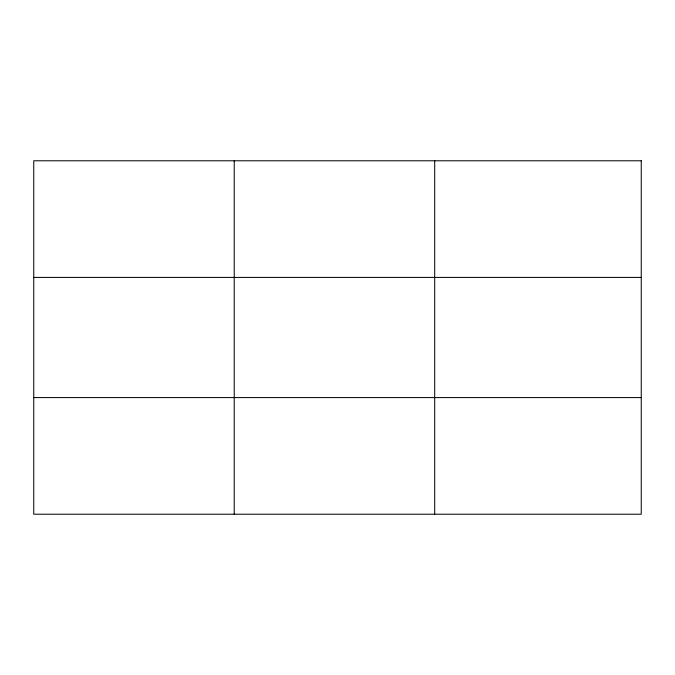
<?xml version="1.0" encoding="UTF-8"?>
<svg xmlns="http://www.w3.org/2000/svg" width="675" height="675" viewBox="0 0 675 675"><rect width="100%" height="100%" fill="white"/><g stroke="black" fill="none" stroke-linecap="round" stroke-linejoin="round"><path stroke-width="1.01" d="M234.225 514.215L234.225 160.785M434.7 514.215L434.7 160.785M33.75 277.417L641.25 277.417M33.75 397.583L641.25 397.583M641.25 160.785L641.25 514.215L33.75 514.215L33.75 160.785L641.25 160.785"/></g></svg>
